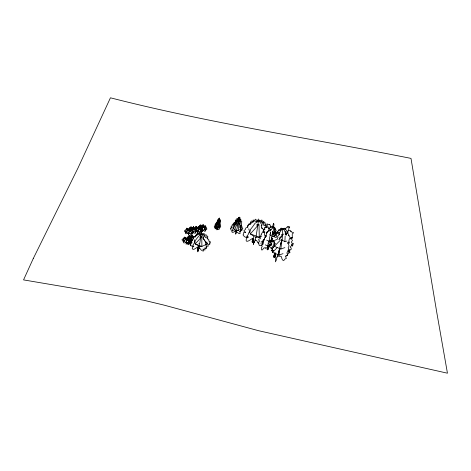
<?xml version="1.0" encoding="UTF-8"?>
<svg xmlns="http://www.w3.org/2000/svg" width="471" height="471" viewBox="0 0 471 471"><rect width="100%" height="100%" fill="white"/><g stroke="black" fill="none" stroke-linecap="round" stroke-linejoin="round"><path stroke-width="0.71" d="M268.435 245.45L267.981 247.587M187.646 242.394L190.767 244.078L190.773 243.554M188.288 229.642C190.296 225.874 189.236 232.333 188.482 234.799M202.671 227.923L202.818 226.993M238.579 218.933C238.538 217.361 240.922 216.96 239.527 218.397C238.956 219.739 240.94 218.026 239.969 219.851M191.361 239.768L191.815 237.525M191.132 241.888L191.585 238.879M193.228 227.728L193.481 226.681L193.051 229.365M270.054 240.94L270.048 241.635L270.113 240.728M191.897 236.318L192.209 234.905L192.144 235.217M192.097 235.683L192.15 235.276L191.832 237.443M286.845 241.04L284.878 241.599L285.155 236M285.226 234.599L285.361 231.797L286.15 233.628M191.62 238.791L191.615 238.72M202.96 225.162L203.131 224.496L203.03 225.403M193.487 226.657C193.24 227.905 193.716 225.256 193.404 227.246M236 230.496L235.7 234.152L235.818 233.793M190.372 245.768L190.72 243.536M264.779 229.483L264.926 228.983M189.136 231.314C189.801 229.006 188.506 227.693 192.521 230.914L192.186 233.01L188.777 233.469L185.721 231.826L186.08 229.736M272.273 231.202L273.592 234.617L270.419 235.376L270.566 232.568L270.154 233.257L270.607 232.609M270.76 230.549L270.854 229.165M189.63 228.323L189.701 227.805L189.336 229.577M198.733 226.433L198.485 227.358M269.53 246.162L269.759 244.69M191.544 239.286L191.485 239.727M193.681 239.015C192.986 238.344 192.121 236.501 191.096 236.572C190.696 235.376 189.789 235.482 189.625 235.641C190.249 237.125 188.777 234.069 189.318 235.853C188.671 235.665 188.229 236.342 188.741 237.166M219.109 220.499L219.315 218.591M183.613 239.451L183.366 240.893L186.475 242.577L187.37 237.125L187.27 237.784M201.276 233.227L201.223 233.551L201.476 232.686L201.205 234.305L201.871 233.545L202.642 233.957L204.061 233.492L204.396 233.893L203.684 234.693C205.144 235.471 205.344 234.293 206.663 235.182C207.505 235.853 205.986 236.889 207.317 236.607C208.865 236.46 206.704 237.979 207.352 239.068M186.098 244.237L186.451 242.041M267.858 246.951L267.151 249.489L267.911 249.63L268.617 247.14M203.054 225.02L203.054 225.003M263.26 241.44L263.13 241.982C262.235 240.728 261.947 242.471 261.099 241.658M270.519 242.324L273.763 228.565L273.881 223.878L273.592 224.626L273.557 223.378L272.462 226.957M198.756 247.546L198.167 250.578L199.039 247.522M190.39 245.721L190.79 243.784M198.415 249.347C198.22 246.716 200.699 248.788 200.881 249.736C201.494 250.401 204.608 252.344 203.325 249.901C202.083 247.599 204.131 250.366 205.038 249.954C204.608 248.976 205.221 247.452 206.074 248.594C205.456 247.546 206.404 247.834 206.834 247.145C206.098 245.874 205.745 244.779 205.65 242.589C204.962 240.593 204.043 239.975 203.219 237.996C203.007 236.577 204.196 238.744 203.666 237.502C203.607 236.536 202.465 236.142 202.206 235.223C201.882 232.633 200.346 235.412 199.027 234.564C197.844 233.222 197.249 236.195 195.806 235.306C196.254 237.413 194.205 236.101 193.728 237.137L193.781 237.537M192.044 236.124L191.95 236.601L193.21 237.054M198.609 226.804C198.544 227.511 198.897 225.144 198.644 227.081M197.561 233.074L197.955 231.391M198.715 226.61L198.744 226.516M253.616 241.711L253.633 240.869M193.351 227.34L193.51 226.563M198.685 226.892L197.855 227.316L197.838 227.781L196.413 226.486L196.366 227.293L195.877 226.327L195.965 227.11L195.194 227.034L195.306 228.105M192.021 235.947L192.144 235.312L192.009 236.271M253.845 236.572L253.675 238.238M217.573 227.022L219.451 218.079L219.298 218.656M217.072 228.406L216.901 229.877L217.525 227.375M186.763 242.341L187.246 242.789M199.033 243.348L198.98 243.648M193.039 229.542L193.004 229.819M264.443 238.98L264.502 239.362M272.279 248.176L272.579 252.344L279.015 255.082L279.833 248.647M274.051 242.153L274.369 246.304L280.851 249.047L282.029 239.704M192.133 235.476L192.186 235.123M198.02 231.061L198.267 229.654M202.83 226.904L203.019 225.462M186.522 242.135L187.199 238.249L183.737 238.732L187.175 238.744L189.672 239.686M267.97 246.804L267.251 249.353L267.775 249.813C268.452 248.335 267.987 245.703 270.066 245.856C271.82 244.908 269.165 244.914 268.735 244.066C268.47 240.705 274.728 243.024 273.769 240.428C271.449 241.134 271.361 240.475 272.532 238.938C271.897 238.355 270.778 236.984 272.756 236.554C274.452 235.924 276.024 239.239 276.4 236.124C272.915 233.952 279.097 233.504 279.285 232.786L277.484 232.409L277.49 231.614L278.591 230.637L280.445 230.407L280.28 229.171L280.857 228.776L282.653 229.153L284.148 228.729L286.421 230.313C286.692 232.833 289.647 229.094 290.695 230.743L290.424 231.756L291.449 231.202L291.896 232.327L293.062 232.315L293.527 232.839L292.226 233.934L292.326 237.879L291.59 239.315L292.491 240.451L291.502 241.764L291.596 242.642L292.432 243.301L293.351 243.336L292.538 246.139L292.108 245.921L292.208 243.937L291.531 244.208C292.503 246.327 289.918 245.891 290.183 247.558L291.219 247.993L291.172 249.465L290.319 249.536L290.254 250.095L288.829 250.808M205.639 229.601L205.921 227.552L202.907 225.95L202.312 230.048L205.639 229.601L202.96 226.363L201.612 226.374M192.698 231.491L193.381 227.522M239.262 217.573C240.222 219.539 239.392 220.587 239.486 221.558L240.44 222.341L240.234 223.301C237.502 223.972 241.576 225.532 239.922 226.304C239.209 227.781 241.658 229.018 240.298 229.648C241.382 231.567 238.75 231.179 240.298 233.068C239.527 234.841 238.002 232.468 236.919 232.191L235.724 230.79M187.352 237.296L187.293 237.696M190.855 243.448L191.114 241.994M187.311 237.602L187.405 236.972M196.701 231.043L197.914 231.697L201.27 231.243L201.57 229.171L198.544 227.558L195.2 228.005L198.579 227.988L201.57 229.171M217.367 228.182C212.274 231.002 217.314 224.29 217.608 221.812L219.215 219.168L216.495 226.998L218.473 227.358L219.215 219.168L215.641 225.715L217.125 228.205L219.592 226.439L219.203 219.003L219.133 219.309M219.986 221.158L220.151 219.869L219.303 220.505L219.816 219.415L220.057 220.075L219.51 221.011L220.552 220.923L219.916 224.326L220.693 225.156L219.303 225.886L220.764 226.274L219.751 226.91L220.293 227.44L219.074 228.464L219.792 225.974L219.339 225.226L219.669 223.69L219.08 222.86L219.651 222.194C220.204 221.24 218.562 220.858 219.61 220.151M198.209 229.93L198.15 230.266M199.28 228.435L199.586 226.386C202.442 225.744 203.708 227.01 205.291 226.916C204.956 227.446 209.289 229.336 205.056 230.16M197.643 232.486L197.832 231.232M253.522 240.628L253.386 242.512L252.25 241.517L252.915 239.233M191.462 239.886L190.078 239.933M191.98 236.524L188.547 236.866L191.974 236.878L193.828 237.584M189.707 229.618L189.937 228.235L193.345 227.723M192.645 231.944L196.018 231.485L196.342 229.406L195.129 228.759M215.895 227.935L214.611 227.84L214.234 226.351L215.147 226.268L214.764 225.05L215.406 224.938L215.282 223.884L215.759 224.119L216.448 223.289L216.495 222.288L217.573 222.165L217.266 221.087L217.885 219.451L218.367 220.487L218.42 219.215L218.632 219.457L219.286 218.091L219.598 219.621L219.657 218.261L218.638 219.351M265.308 244.879L267.764 245.992L268.505 241.164M266.657 240.157L269.124 241.27L269.871 236.418M192.733 231.302L192.986 229.895M198.214 248.841L198.709 245.65M198.138 250.219L198.332 249.171L198.356 250.26L197.549 249.506L198.032 246.61M200.617 235.659L200.405 236.666M191.244 240.157L191.45 238.862M189.672 228.064L189.554 228.8M238.773 218.732L238.609 219.774M188.635 233.628L188.459 234.929M253.48 240.581L253.551 240.169M217.955 223.996L218.138 222.971M198.279 229.577L198.656 226.681M189.53 228.765L189.636 228.205L189.56 228.741M202.742 226.251L202.966 225.197M198.326 228.217L198.432 227.617M198.085 247.075C196.295 247.14 193.711 250.89 192.18 248.788C193.334 247.881 191.55 247.045 193.275 246.798C194.717 245.644 190.89 246.892 190.879 245.256C190.278 244.514 190.584 242.783 191.014 242.706C194.046 243.313 189.766 241.864 191.191 241.423C190.761 240.451 193.434 239.056 193.534 238.196L193.805 237.254L192.751 237.555L192.763 236.466L191.756 237.084L191.88 236.43M197.914 231.697L198.544 227.558M238.102 221.176L238.267 220.646M217.914 224.061L217.973 223.625L217.885 224.013M187.064 238.538L187.317 237.343M191.297 240.175L191.52 238.915M191.403 240.045L191.974 236.395M190.767 244.078L191.456 239.739L192.698 240.41M198.203 249.112L197.838 251.826L198.108 250.378M238.662 219.822L238.885 218.685M198.644 227.069C198.827 225.797 200.104 227.658 199.574 225.421C200.193 225.497 200.44 225.621 200.216 224.908C200.511 224.455 200.993 226.669 200.705 225.067C201.4 225.056 201.929 225.739 203.354 226.657C203.878 226.963 208.111 234.593 202.424 229.836M201.288 233.145L200.834 234.876M237.137 225.132L237.207 224.744M192.462 232.715L192.368 233.216M188.741 233.433L189.124 231.414M186.186 243.896L186.498 242.277M217.231 227.205L217.072 228.394M239.262 217.602L239.415 217.125L239.156 218.674L234.599 229.848L236.012 230.902L238.485 230.56L239.545 229.654M202.66 228.017L202.412 229.436M269.212 245.986L269.265 244.82M191.385 239.657L191.526 238.938M197.832 250.307L198.368 247.823L198.161 248.529M235.871 233.787L239.138 218.715L232.862 227.322L234.599 229.848L238.485 230.56L239.08 218.691L239.627 222.283M257.06 221.641L258.461 218.956L258.202 221.087L259.256 220.039L260.133 220.628L261.894 220.034L262.253 220.593L261.293 221.329L261.311 221.658L262.041 221.617L262.017 222.33L263.854 221.335L263.784 222.483L264.832 222.4C265.691 223.101 264.249 224.408 265.032 224.296L266.233 224.013L265.25 225.403L266.427 225.061L265.55 226.363M252.709 242.577L253.598 239.244L253.528 244.478L254.14 241.022L254.258 242.783L255.941 237.266L258.561 220.552L258.22 221.082C256.56 223.213 255.288 220.145 253.893 221.046L253.804 221.293C253.957 222.471 252.215 221.547 252.05 222.718C251.39 222.135 250.013 222.889 251.226 223.472L250.16 224.62L248.853 224.025L248.888 224.738L247.887 225.226L247.799 226.321C248.429 227.434 245.933 227.475 245.685 228.241C246.127 230.089 242.989 230.29 244.155 231.343L245.732 232.238L245.585 232.65C243.071 231.985 243.648 232.556 243.69 234.158L242.977 234.846L243.731 235.824C244.584 237.455 246.892 237.655 248.423 237.043M197.473 250.024L197.991 247.263L197.349 249.736L198.615 249.966L201.335 233.946L200.281 234.346L199.351 232.857L198.939 233.592L198.403 233.363L198.103 233.81L197.579 233.163L197.514 234.635L197.013 234.723L196.519 233.94L195.942 235.512C196.313 236.795 194.358 235.541 194.906 237.131M219.468 218.344C219.015 218.55 218.35 220.275 218.644 220.434M215.694 223.966L216.065 223.96M270.76 244.19C272.35 242.218 271.855 246.345 270.648 243.69M202.353 229.742L201.929 231.685L202.206 229.595L202.312 230.048L201.099 229.406M239.203 217.808C238.585 215.924 238.314 219.998 237.502 219.351C235.912 217.843 236.159 220.069 235.93 220.693M268.499 246.916L267.793 249.395L267.24 249.659L268.123 246.421L266.174 248.252L265.691 248.423L265.691 247.658L264.773 247.976C264.101 246.457 262.235 251.355 261.523 249.818L261.328 248.199C261.175 247.357 263.053 246.156 261.805 245.662C261.081 244.979 264.072 243.501 262.842 242.936C264.508 238.179 262.5 243.542 262.147 242.889C262.229 240.575 264.567 240.663 264.414 238.391C265.791 236.748 266.109 234.605 267.063 232.65C266.462 232.262 268.882 230.189 268.594 231.073C268.994 228.659 271.049 231.102 271.702 228.871C272.267 228.035 275.517 226.522 274.416 228.235M270.054 244.69L269.93 245.126L269.824 244.743M274.381 255.741L274.163 257.225L275.405 253.145L275.088 256.866L275.464 256.177L275.829 257.107L275.394 261.864L276.548 259.645L276.818 257.431L277.325 256.601L277.401 256.96L279.038 250.672L278.443 253.763L278.644 253.304L279.45 248.729L282.264 238.744L282.694 229.289L281.305 228.088L280.846 228.3L280.993 229.283M285.096 229.654L285.903 229.141L285.626 229.624M201.182 234.222C198.197 236.018 196.866 238.715 195.206 240.575C195.712 242.494 190.631 246.58 193.899 246.198M236.277 230.89C234.735 231.267 231.797 233.904 231.761 231.237C233.504 230.678 232.668 230.278 232.633 229.118C234.122 229.024 232.356 227.328 234.005 227.358L235.017 225.809L235.129 224.52L236.672 223.548L236.224 222.559L236.448 221.658L237.349 221.394C238.238 220.004 237.461 220.44 238.556 218.85M253.121 240.21L253.404 239.191M275.182 231.031L274.893 232.003M287.875 231.915L287.334 232.862M275.205 254.099L274.434 256.789L273.763 257.16L275.046 253.004M275.311 254.275L274.564 257.007L273.586 256.86L274.893 252.739M267.746 248.464L267.457 249.842L269.112 245.261M248.965 224.49C248.906 223.06 251.043 224.449 250.631 222.83L250.978 221.388C251.914 220.758 251.408 220.799 252.721 221.829L253.227 220.993C252.291 219.168 253.875 220.693 254.14 220.057L255.082 220.163L255.724 219.168L257.007 221.14L259.209 220.404L260.799 221.876L263.242 222.547L263.819 223.513L262.565 223.419L262.594 224.066L263.636 224.596L263.99 225.656C266.227 225.415 265.827 226.133 266.851 227.216M274.699 253.457L273.745 256.607L274.452 257.19L275.776 253.098M272.915 241.841C272.627 240.534 273.633 240.463 273.527 241.9M201.647 228.588C201.035 227.993 201.653 226.957 200.628 227.976C201.252 227.446 200.552 227.146 199.945 227.623C199.692 227.882 198.003 227.528 197.708 228.782C193.145 228.682 200.422 231.055 195.43 232.038M281.97 229.63C282.435 227.664 282.229 228.211 282.83 229.306L283.748 229.348C285.208 231.126 285.002 234.287 287.975 233.428L288.482 234.246L288.199 235.276L288.488 235.577L289.011 235.07L289.259 236.519C291.667 237.643 288.158 239.068 289.017 241.57L289.159 242.983L288.493 244.302L289.088 245.968L288.158 247.64L288.823 249.177L289.512 249.601L288.982 252.215C287.981 252.903 288.646 250.902 288.44 250.378C288.758 247.94 287.257 252.744 286.798 253.062L287.546 254.004L287.398 255.659L286.745 255.376L286.656 255.983L285.45 256.301L286.386 258.349L284.784 259.168L283.978 260.322C282.983 261.499 281.364 258.226 281.67 257.172L280.834 256.165L279.633 256.459C278.897 254.57 278.037 257.79 277.319 255.877M259.857 236.507L259.121 237.201M265.827 227.676L266.586 226.474C268.064 225.992 266.592 224.043 267.528 223.884C268.229 224.685 268.682 223.972 269.106 224.873C269.859 222.477 270.36 227.846 271.437 226.333C273.663 226.357 274.97 228.6 274.493 230.301L275.082 230.884L275.194 232.291L274.958 232.586L273.704 231.95L275.129 234.387M219.739 219.739C218.927 219.939 220.063 218.132 219.457 218.314M191.903 240.887C191.662 239.833 190.449 240.022 190.249 239.209C189.318 238.308 189.248 239.662 188.959 238.921M196.342 229.406L193.316 228.217C187.04 231.632 192.315 229.283 192.58 231.108C192.292 231.279 193.122 231.196 193.616 232.362C193.711 233.045 192.456 233.41 191.638 233.563M240.928 226.215L241.317 225.597L240.975 225.456M219.704 222.824L219.692 222.194M275.782 233.669L276.2 232.91L275.264 232.874M192.38 240.057C189.725 240.357 190.366 240.428 189.53 239.262C188.936 239.386 186.528 238.909 186.704 238.32C187.911 239.598 191.197 243.342 188.612 243.943M287.675 232.862L288.069 232.268M219.392 226.263L219.616 225.803L219.25 226.104M260.704 236.095C259.097 237.196 261.069 237.773 260.18 238.809L259.244 238.856L258.762 239.374L258.62 239.91L259.439 240.881C260.216 242.4 256.583 241.7 258.926 243.678L258.991 244.891C259.621 246.81 261.888 244.319 263.042 244.584M190.266 239.486L190.496 238.938L189.772 238.756L190.166 238.043L189.154 238.656L190.084 237.708L191.026 237.725L191.144 237.143L191.75 237.031M219.904 224.95L219.733 224.632M281.01 229.565L280.327 229.824L279.486 229.271L278.602 229.919L278.85 231.049M240.01 220.281C241.623 218.138 240.775 221.37 240.393 221.623M190.832 240.493L192.109 239.798L192.439 240.363M273.91 236.654L274.511 235.853L274.04 235.465L273.857 233.669L274.946 233.64L276.2 234.811M283.589 233.981L279.603 238.891L278.956 236.99M195.388 230.484L195.571 230.084M200.699 231.797C204.579 231.379 201.011 229.03 201.37 229.077M269.147 229.948L266.439 233.198L266.127 232.032M239.592 231.655L242.053 230.195L241.947 229.813L240.781 229.789L240.958 229.406L242.288 229.236L242.853 228.641L242.023 228.152L240.516 228.311M259.009 224.225L250.337 233.916L254.311 236.524M196.171 229.607L195.542 228.694L194.146 228.906L194.193 228.341L192.81 228.229L192.615 227.552L193.911 228.735L193.787 229.306L194.753 229.677L195.854 233.015L194.411 233.21L192.804 231.72M194.299 239.763L195.235 243.937L201.871 246.421L201.788 236.66L195.235 243.937L199.686 246.345L201.871 246.421L207.328 243.996L206.828 241.917M274.369 246.304L280.251 240.275M272.579 252.344L277.448 247.352M261.04 243.795L261.064 242.948M189.242 239.015C191.226 236.006 180.193 241.711 184.149 243.071M219.68 224.196L219.827 223.625M205.58 227.534C206.657 226.881 205.256 226.545 205.668 226.109C205.762 225.079 204.655 227.222 205.05 226.139C205.468 224.914 203.507 226.769 203.655 225.968C201.971 227.14 201.352 226.81 200.458 228.046M266.115 227.693L266.445 227.74M275.011 234.264C277.319 234.152 276.059 232.309 274.887 231.732M219.663 225.391L219.303 225.691M201.217 233.999C202.442 233.375 202.871 235.323 204.102 235.27C205.921 235.959 204.985 235.9 204.502 236.53L205.303 236.931L205.615 237.714C207.258 237.525 207.022 238.079 207.823 238.868L208.506 239.286C209.224 240.116 208.671 240.669 208.741 241.099L210.302 241.594L209.401 242.271L210.631 242.783L209.307 243.695L209.86 244.255L208.6 244.231L207.917 245.103L208.341 246.086L206.08 246.41M240.063 227.693L242.559 227.199L241.17 226.433L240.993 225.874L241.635 224.561C240.475 223.442 242.906 221.346 241.158 221.164C240.498 221.6 238.85 220.964 240.54 220.693C240.999 219.78 240.275 219.557 239.869 219.398C239.492 219.115 240.816 216.578 238.532 217.973M195.494 229.724L198.579 227.988L201.27 231.243M200.505 227.746L202.96 226.363L205.921 227.552M183.366 240.893L187.175 238.744L189.483 241.529M188.824 238.65L191.974 236.878L193.351 238.538M188.282 242.035L191.456 240.245L189.389 240.234M185.721 231.826L189.46 229.718L192.521 230.914M260.457 235.223L261.599 234.77L261.676 233.198L262.859 232.55L262.936 231.426L264.743 228.67L264.302 227.57L265.691 227.628L266.498 226.951L266.986 227.605L267.716 226.657L269.494 228.076L270.454 227.623C272.185 226.734 273.427 227.611 275.064 227.97L275.323 229.206L274.787 229.954M192.445 240.422L192.239 240.922M268.299 229.036L269.624 228.411M261.752 236.071L259.274 237.219L255.447 237.266M253.439 241.635L252.209 242.2C255.547 233.675 248.918 242.7 246.374 241.117C245.809 240.31 246.392 238.179 247.21 237.784L248.135 236.995L246.722 237.037L247.299 236.224L246.886 236.254L248.341 234.34L248.352 233.28L250.354 231.014L250.242 229.819C252.044 227.487 253.104 226.21 255.046 223.236C260.021 220.905 257.555 218.903 261.682 224.537C262.371 226.916 261.352 224.496 261.099 225.968L261.788 226.963L261.953 228.27C263.713 228.894 263.154 229.724 263.842 231.114L263.972 231.491M190.431 243.701C184.614 246.192 188.889 241.858 189.489 241.134C192.486 240.799 189.366 239.462 188.153 240.269M184.82 242.783L186.163 242.206M188.459 233.151C180.893 236.124 189.966 227.811 190.231 229.972M233.369 230.584L231.102 230.131L230.431 228.5C229.524 227.399 233.481 228.859 231.285 227.369C230.49 225.638 232.274 226.757 232.185 225.892C231.008 224.19 233.657 225.574 234.164 224.078C233.993 222.771 234.122 222.536 235.6 222.824L236.254 222.506L235.506 221.129L235.735 220.228L237.184 220.499C238.874 220.045 236.124 218.797 237.59 220.234M217.355 228.311L216.236 228.147M278.791 239.598L280.157 239.068M235.058 222.795C234.917 221.947 235.512 221.535 235.694 220.981M279.015 255.082L283.018 253.633M280.851 249.047L284.873 247.616M199.704 237.319L201.788 236.66M256.348 225.056L258.344 224.431M267.764 245.992L271.231 244.92M205.244 244.637L207.328 243.996L202.642 237.79M269.124 241.27L271.214 240.634M218.838 228.641C220.293 229.53 217.684 229.889 216.948 228.4M258.832 242.565L258.538 243.048L257.949 242.753L256.512 240.351L255.653 240.504L255.07 239.739M201.211 229.206L201.511 228.983L200.793 228.464L199.333 228.653L199.533 228.099L199.215 228.011L195.247 227.764L195.406 228.305L196.213 227.575L195.83 228.276L196.478 228.447M186.475 242.577L189.254 242.182M190.543 229.948C192.739 228.453 188.123 230.307 187.434 229.624C185.757 229.618 186.357 229.018 186.846 228.076C187.47 229.966 187.134 227.257 188.2 228.906C189.719 228.523 195.012 237.884 188.959 233.239M186.757 229.642L189.477 229.283M270.166 245.621L270.955 245.568L270.76 244.526M187.205 240.157L187.629 240.393M248.388 225.58C247.393 225.656 247.616 226.474 247.793 227.228M269.176 246.015L268.794 246.639L269.883 247.051L270.76 248.111L272.026 247.911L272.014 248.417M189.937 228.235L193.316 228.217L196.018 231.485M187.434 229.73L189.46 229.718L192.186 233.01M216.919 222.936L216.16 223.048L216.401 223.931M272.856 238.773L271.726 239.203L271.231 240.08L272.209 241.835M277.684 231.867L276.765 232.497L276.871 233.316M204.461 248.023C204.962 248.335 207.152 248.358 206.398 247.446M274.787 231.149L275.865 231.379C276.565 230.819 275.912 229.418 275.005 229.618C273.834 228.947 276.153 228.264 274.405 228.659M285.921 255.565L286.945 255.523L288.134 253.681L290.107 252.226L289.023 251.402M235.005 231.131L236.207 231.355M253.686 242.123L252.02 241.817L253.045 238.132M274.811 235.482L274.11 235.471L273.792 236.589M288.599 230.99L288.823 228.476L289.73 226.786L288.741 227.275L288.535 226.533L287.775 227.499L287.793 226.374L285.579 228.629L285.138 228.765L285.126 228.211C281.735 227.693 280.28 231.856 278.673 234.375C282.523 232.762 274.787 237.378 277.578 238.09C277.342 240.834 275.476 238.821 274.346 241.022C274.216 242.424 274.44 242.83 273.928 244.478C278.502 240.964 270.277 247.699 271.873 248.876L272.774 248.676L271.19 250.855L272.002 250.684L272.532 251.149L273.445 250.337L273.392 250.772M270.554 240.693L271.443 240.858M265.42 237.696L264.773 236.942L265.738 236.413L264.343 234.87C264.408 234.205 264.914 233.41 264.419 232.085M182.972 241.293L181.918 239.71L183.148 239.321L182.925 238.656L183.778 239.268L183.749 238.514L185.303 238.45L185.963 238.944L186.445 238.556L184.973 237.178L184.938 237.996L184.438 237.001L184.532 237.802L183.719 237.743L183.943 239.027M195.247 237.078C194.146 235.665 194.494 237.302 194.087 236.348C193.622 235.671 192.427 237.843 191.202 236.583C190.59 237.39 189.201 236.053 188.694 236.901C188.806 237.531 187.052 236.436 186.875 238.55M192.716 229.96C191.732 228.423 191.361 230.861 191.791 229.059C190.661 229.236 192.333 229.024 192.568 228.688C193.711 227.658 196.59 227.358 195.047 228.129M270.637 240.716L271.378 241.446L270.419 240.911M281.364 239.792L284.878 241.599M234.187 223.03L233.622 223.077L234.24 224.484M274.94 235.506L274.634 235.282M269.282 234.758L270.419 235.376M200.929 226.192L199.651 226.139L199.781 226.834M185.715 232.486C182.106 230.484 187.311 229.236 186.275 230.048M271.06 244.655L271.437 245.061M198.05 231.479L199.663 232.957L201.111 232.768L200.016 229.442L199.045 229.071L199.174 228.5L197.873 227.322L197.967 227.781M186.869 242.488L188.282 243.819M189.572 228.364C190.049 229.259 190.007 227.275 190.567 226.857C192.009 228.517 190.361 226.121 191.709 227.051C194.441 229.495 189.654 226.857 190.19 228.676M233.298 225.391L232.874 224.037L233.84 224.82M264.531 240.039L263.683 239.403L263.76 239.827L262.889 240.316L263.207 241.193M271.82 244.09L271.055 243.183M194.847 228.135L194.393 228.2M261.511 227.699L262.341 228.853M263.177 230.013L264.007 231.167M237.625 219.645C237.078 218.338 238.096 218.379 238.332 218.691M270.666 240.793L271.314 242.029M276.165 235.088L276.312 235.441M285.361 231.797L286.692 235.135M248.759 228.812L250.337 233.916L259.274 237.219L259.026 224.95M272.939 232.285L273.262 233.451M218.573 219.286C218.568 220.534 217.172 220.322 216.996 222.547M270.778 244.632C271.072 245.468 269.659 244.749 270.242 245.915M239.845 223.719L240.604 228.747M262.853 241.917L262.853 243.766M270.713 227.157C269.989 227.834 269.948 225.968 270.713 227.157M285.32 234.14C286.209 236.195 286.344 233.598 285.32 234.14M280.316 244.249L280.875 242.871L280.316 244.249M280.851 237.355L281.116 236.501L280.851 237.355M281.894 234.982C281.976 236.454 282.176 233.104 281.894 234.982M273.468 246.786C274.399 247.693 272.15 248.411 273.468 246.786M273.286 226.881L273.392 226.486L273.286 226.881M287.328 231.915C288.853 233.033 285.273 231.897 287.328 231.915M291.955 237.572L291.926 237.867C289.006 240.805 290.642 236.725 291.955 237.572M288.9 242.483L287.981 243.301C287.61 243.96 287.139 242.483 287.858 242.636L288.593 241.935L288.9 242.483M268.611 228.641C269.394 229.636 269.901 228.046 268.611 228.641M269.907 231.037L270.601 230.607L269.907 231.037M263.831 231.396C264.555 232.586 263.519 233.227 263.224 231.52L263.831 231.396M266.15 235.771C266.704 237.637 265.085 236.077 266.15 235.771M33.229 258.614L23.55 279.898L143.684 300.221L164.02 305.114L258.726 330.742L447.45 373.197L436.864 312.98L410.995 158.391C310.772 138.374 209.554 123.172 110.444 97.803L77.921 168.159L33.229 258.614"/></g></svg>
